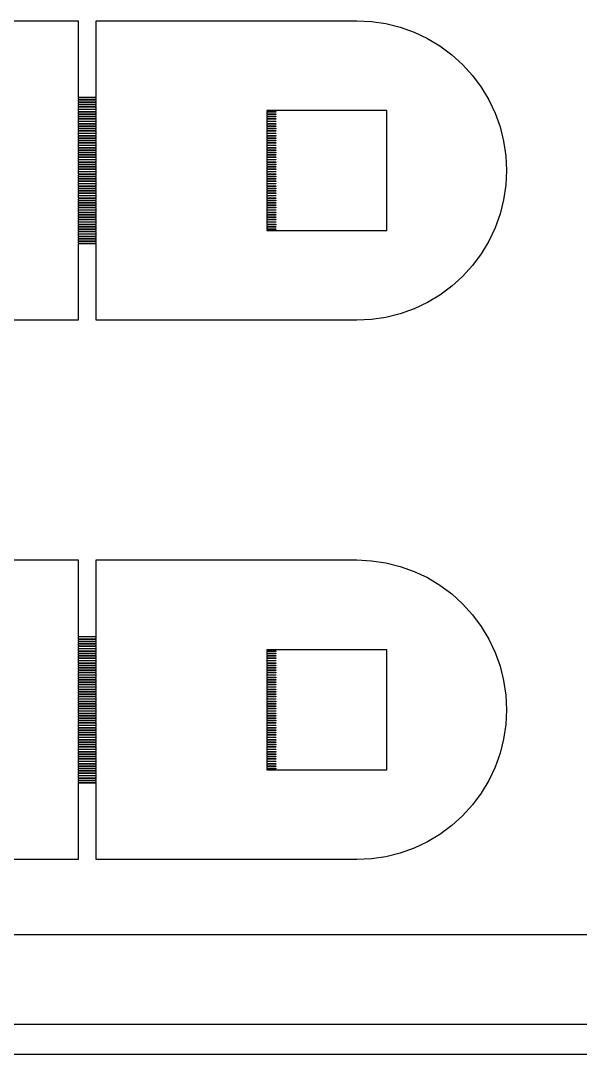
# Model space of a CAD drawing. Extents: x -16 to 132, y -40 to 113.
# Drawn here: x 63.29 to 72.84, y -1.28 to 16.36 of the extents above; entities that cross this region are included whole.
import ezdxf

# ---------------------------------------------------------------- set-up
doc = ezdxf.new("R2010")
doc.units = 0

msp = doc.modelspace()

# ---------------------------------------------------------------- linework, layer by layer
for p, q in [((59.8221, 16.3616), (64.2704, 16.3616)), ((64.2704, 16.3616), (64.2704, 15.0578)), ((64.5772, 15.0578), (64.5772, 16.3616)), ((64.5772, 16.3616), (69.0255, 16.3616)), ((69.0255, 16.3616), (69.2761, 16.3493)), ((69.2761, 16.3493), (69.5242, 16.3125)), ((69.5242, 16.3125), (69.7676, 16.2515)), ((69.7676, 16.2515), (70.0038, 16.167)), ((70.0038, 16.167), (70.2306, 16.0597)), ((70.2306, 16.0597), (70.4458, 15.9307)), ((70.4458, 15.9307), (70.6473, 15.7813)), ((70.6473, 15.7813), (70.8332, 15.6128)), ((70.8332, 15.6128), (71.0017, 15.4269)), ((71.0017, 15.4269), (71.1511, 15.2254)), ((71.1511, 15.2254), (71.2801, 15.0102)), ((64.2704, 15.0578), (64.5772, 15.0578)), ((64.5772, 15.0475), (64.2704, 15.0475)), ((64.2704, 15.0475), (64.2704, 15.0169)), ((64.2704, 15.0169), (64.5772, 15.0169)), ((64.5772, 15.0066), (64.2704, 15.0066)), ((64.2704, 15.0066), (64.2704, 14.976)), ((64.5772, 15.0169), (64.5772, 15.0475)), ((64.5772, 14.976), (64.5772, 15.0066)), ((71.2801, 15.0102), (71.3874, 14.7834)), ((64.2704, 14.976), (64.5772, 14.976)), ((64.5772, 14.9657), (64.2704, 14.9657)), ((64.2704, 14.9657), (64.2704, 14.9351)), ((64.2704, 14.9351), (64.5772, 14.9351)), ((64.5772, 14.9248), (64.2704, 14.9248)), ((64.2704, 14.9248), (64.2704, 14.8941)), ((64.2704, 14.8941), (64.5772, 14.8941)), ((64.5772, 14.8839), (64.2704, 14.8839)), ((64.2704, 14.8839), (64.2704, 14.8533)), ((64.2704, 14.8533), (64.5772, 14.8533)), ((64.5772, 14.843), (64.2704, 14.843)), ((64.2704, 14.843), (64.2704, 14.8123)), ((64.5772, 14.9351), (64.5772, 14.9657)), ((64.5772, 14.8941), (64.5772, 14.9248)), ((64.5772, 14.8533), (64.5772, 14.8839)), ((64.5772, 14.8123), (64.5772, 14.843)), ((69.5368, 14.8277), (67.4916, 14.8277)), ((67.4916, 14.8277), (67.4916, 14.8123)), ((69.5368, 12.7825), (69.5368, 14.8277)), ((64.2704, 14.8123), (64.5772, 14.8123)), ((64.5772, 14.8021), (64.2704, 14.8021)), ((64.2704, 14.8021), (64.2704, 14.7714)), ((64.2704, 14.7714), (64.5772, 14.7714)), ((64.5772, 14.7612), (64.2704, 14.7612)), ((64.2704, 14.7612), (64.2704, 14.7305)), ((64.2704, 14.7305), (64.5772, 14.7305)), ((64.5772, 14.7203), (64.2704, 14.7203)), ((64.2704, 14.7203), (64.2704, 14.6896)), ((64.2704, 14.6896), (64.5772, 14.6896)), ((64.5772, 14.6794), (64.2704, 14.6794)), ((64.2704, 14.6794), (64.2704, 14.6487)), ((64.2704, 14.6487), (64.5772, 14.6487)), ((64.5772, 14.7714), (64.5772, 14.8021)), ((64.5772, 14.7305), (64.5772, 14.7612)), ((64.5772, 14.6896), (64.5772, 14.7203)), ((64.5772, 14.6487), (64.5772, 14.6794)), ((67.4916, 14.8123), (67.645, 14.8123)), ((67.645, 14.8021), (67.4916, 14.8021)), ((67.4916, 14.8021), (67.4916, 14.7714)), ((67.4916, 14.7714), (67.645, 14.7714)), ((67.645, 14.7612), (67.4916, 14.7612)), ((67.4916, 14.7612), (67.4916, 14.7305)), ((67.4916, 14.7305), (67.645, 14.7305)), ((67.645, 14.7203), (67.4916, 14.7203)), ((67.4916, 14.7203), (67.4916, 14.6896)), ((67.4916, 14.6896), (67.645, 14.6896)), ((67.645, 14.6794), (67.4916, 14.6794)), ((67.4916, 14.6794), (67.4916, 14.6487)), ((67.4916, 14.6487), (67.645, 14.6487)), ((67.645, 14.8123), (67.645, 14.8021)), ((67.645, 14.7714), (67.645, 14.7612)), ((67.645, 14.7305), (67.645, 14.7203)), ((67.645, 14.6896), (67.645, 14.6794)), ((67.645, 14.6487), (67.645, 14.6385)), ((71.3874, 14.7834), (71.4719, 14.5472)), ((64.5772, 14.6385), (64.2704, 14.6385)), ((64.2704, 14.6385), (64.2704, 14.6078)), ((64.2704, 14.6078), (64.5772, 14.6078)), ((64.5772, 14.5976), (64.2704, 14.5976)), ((64.2704, 14.5976), (64.2704, 14.5669)), ((64.2704, 14.5669), (64.5772, 14.5669)), ((64.5772, 14.5567), (64.2704, 14.5567)), ((64.2704, 14.5567), (64.2704, 14.526)), ((64.2704, 14.526), (64.5772, 14.526)), ((64.5772, 14.5158), (64.2704, 14.5158)), ((64.2704, 14.5158), (64.2704, 14.4851)), ((64.2704, 14.4851), (64.5772, 14.4851)), ((64.5772, 14.4749), (64.2704, 14.4749)), ((64.2704, 14.4749), (64.2704, 14.4442)), ((64.5772, 14.6078), (64.5772, 14.6385)), ((64.5772, 14.5669), (64.5772, 14.5976)), ((64.5772, 14.526), (64.5772, 14.5567)), ((64.5772, 14.4851), (64.5772, 14.5158)), ((64.5772, 14.4442), (64.5772, 14.4749)), ((67.645, 14.6385), (67.4916, 14.6385)), ((67.4916, 14.6385), (67.4916, 14.6078)), ((67.4916, 14.6078), (67.645, 14.6078)), ((67.645, 14.5976), (67.4916, 14.5976)), ((67.4916, 14.5976), (67.4916, 14.5669)), ((67.4916, 14.5669), (67.645, 14.5669)), ((67.645, 14.5567), (67.4916, 14.5567)), ((67.4916, 14.5567), (67.4916, 14.526)), ((67.4916, 14.526), (67.645, 14.526)), ((67.645, 14.5158), (67.4916, 14.5158)), ((67.4916, 14.5158), (67.4916, 14.4851)), ((67.4916, 14.4851), (67.645, 14.4851)), ((67.645, 14.4749), (67.4916, 14.4749)), ((67.4916, 14.4749), (67.4916, 14.4442)), ((67.645, 14.6078), (67.645, 14.5976)), ((67.645, 14.5669), (67.645, 14.5567)), ((67.645, 14.526), (67.645, 14.5158)), ((67.645, 14.4851), (67.645, 14.4749)), ((71.4719, 14.5472), (71.5329, 14.3038)), ((64.2704, 14.4442), (64.5772, 14.4442)), ((64.5772, 14.434), (64.2704, 14.434)), ((64.2704, 14.434), (64.2704, 14.4033)), ((64.2704, 14.4033), (64.5772, 14.4033)), ((64.5772, 14.3931), (64.2704, 14.3931)), ((64.2704, 14.3931), (64.2704, 14.3624)), ((64.2704, 14.3624), (64.5772, 14.3624)), ((64.5772, 14.3522), (64.2704, 14.3522)), ((64.2704, 14.3522), (64.2704, 14.3215)), ((64.2704, 14.3215), (64.5772, 14.3215)), ((64.5772, 14.3113), (64.2704, 14.3113)), ((64.2704, 14.3113), (64.2704, 14.2806)), ((64.5772, 14.4033), (64.5772, 14.434)), ((64.5772, 14.3624), (64.5772, 14.3931)), ((64.5772, 14.3215), (64.5772, 14.3522)), ((64.5772, 14.2806), (64.5772, 14.3113)), ((67.4916, 14.4442), (67.645, 14.4442)), ((67.645, 14.434), (67.4916, 14.434)), ((67.4916, 14.434), (67.4916, 14.4033)), ((67.4916, 14.4033), (67.645, 14.4033)), ((67.645, 14.3931), (67.4916, 14.3931)), ((67.4916, 14.3931), (67.4916, 14.3624)), ((67.4916, 14.3624), (67.645, 14.3624)), ((67.645, 14.3522), (67.4916, 14.3522)), ((67.4916, 14.3522), (67.4916, 14.3215)), ((67.4916, 14.3215), (67.645, 14.3215)), ((67.645, 14.3113), (67.4916, 14.3113)), ((67.4916, 14.3113), (67.4916, 14.2806)), ((67.645, 14.4442), (67.645, 14.434)), ((67.645, 14.4033), (67.645, 14.3931)), ((67.645, 14.3624), (67.645, 14.3522)), ((67.645, 14.3215), (67.645, 14.3113)), ((71.5329, 14.3038), (71.5697, 14.0557)), ((64.2704, 14.2806), (64.5772, 14.2806)), ((64.5772, 14.2704), (64.2704, 14.2704)), ((64.2704, 14.2704), (64.2704, 14.2397)), ((64.2704, 14.2397), (64.5772, 14.2397)), ((64.5772, 14.2295), (64.2704, 14.2295)), ((64.2704, 14.2295), (64.2704, 14.1988)), ((64.2704, 14.1988), (64.5772, 14.1988)), ((64.5772, 14.1886), (64.2704, 14.1886)), ((64.2704, 14.1886), (64.2704, 14.1579)), ((64.2704, 14.1579), (64.5772, 14.1579)), ((64.5772, 14.1477), (64.2704, 14.1477)), ((64.2704, 14.1477), (64.2704, 14.117)), ((64.2704, 14.117), (64.5772, 14.117)), ((64.5772, 14.2397), (64.5772, 14.2704)), ((64.5772, 14.1988), (64.5772, 14.2295)), ((64.5772, 14.1579), (64.5772, 14.1886)), ((64.5772, 14.117), (64.5772, 14.1477)), ((67.4916, 14.2806), (67.645, 14.2806)), ((67.645, 14.2704), (67.4916, 14.2704)), ((67.4916, 14.2704), (67.4916, 14.2397)), ((67.4916, 14.2397), (67.645, 14.2397)), ((67.645, 14.2295), (67.4916, 14.2295)), ((67.4916, 14.2295), (67.4916, 14.1988)), ((67.4916, 14.1988), (67.645, 14.1988)), ((67.645, 14.1886), (67.4916, 14.1886)), ((67.4916, 14.1886), (67.4916, 14.1579)), ((67.4916, 14.1579), (67.645, 14.1579)), ((67.645, 14.1477), (67.4916, 14.1477)), ((67.4916, 14.1477), (67.4916, 14.117)), ((67.4916, 14.117), (67.645, 14.117)), ((67.645, 14.2806), (67.645, 14.2704)), ((67.645, 14.2397), (67.645, 14.2295)), ((67.645, 14.1988), (67.645, 14.1886)), ((67.645, 14.1579), (67.645, 14.1477)), ((67.645, 14.117), (67.645, 14.1068)), ((64.5772, 14.1068), (64.2704, 14.1068)), ((64.2704, 14.1068), (64.2704, 14.0761)), ((64.2704, 14.0761), (64.5772, 14.0761)), ((64.5772, 14.0658), (64.2704, 14.0658)), ((64.2704, 14.0658), (64.2704, 14.0352)), ((64.2704, 14.0352), (64.5772, 14.0352)), ((64.5772, 14.0249), (64.2704, 14.0249)), ((64.2704, 14.0249), (64.2704, 13.9943)), ((64.2704, 13.9943), (64.5772, 13.9943)), ((64.5772, 13.984), (64.2704, 13.984)), ((64.2704, 13.984), (64.2704, 13.9534)), ((64.2704, 13.9534), (64.5772, 13.9534)), ((64.5772, 13.9431), (64.2704, 13.9431)), ((64.2704, 13.9431), (64.2704, 13.9125)), ((64.5772, 14.0761), (64.5772, 14.1068)), ((64.5772, 14.0352), (64.5772, 14.0658)), ((64.5772, 13.9943), (64.5772, 14.0249)), ((64.5772, 13.9534), (64.5772, 13.984)), ((64.5772, 13.9125), (64.5772, 13.9431)), ((67.645, 14.1068), (67.4916, 14.1068)), ((67.4916, 14.1068), (67.4916, 14.0761)), ((67.4916, 14.0761), (67.645, 14.0761)), ((67.645, 14.0658), (67.4916, 14.0658)), ((67.4916, 14.0658), (67.4916, 14.0352)), ((67.4916, 14.0352), (67.645, 14.0352)), ((67.645, 14.0249), (67.4916, 14.0249)), ((67.4916, 14.0249), (67.4916, 13.9943)), ((67.4916, 13.9943), (67.645, 13.9943)), ((67.645, 13.984), (67.4916, 13.984)), ((67.4916, 13.984), (67.4916, 13.9534)), ((67.4916, 13.9534), (67.645, 13.9534)), ((67.645, 13.9431), (67.4916, 13.9431)), ((67.4916, 13.9431), (67.4916, 13.9125)), ((67.645, 14.0761), (67.645, 14.0658)), ((67.645, 14.0352), (67.645, 14.0249)), ((67.645, 13.9943), (67.645, 13.984)), ((67.645, 13.9534), (67.645, 13.9431)), ((71.5697, 14.0557), (71.582, 13.8051)), ((64.2704, 13.9125), (64.5772, 13.9125)), ((64.5772, 13.9022), (64.2704, 13.9022)), ((64.2704, 13.9022), (64.2704, 13.8716)), ((64.2704, 13.8716), (64.5772, 13.8716)), ((64.5772, 13.8613), (64.2704, 13.8613)), ((64.2704, 13.8613), (64.2704, 13.8307)), ((64.2704, 13.8307), (64.5772, 13.8307)), ((64.5772, 13.8204), (64.2704, 13.8204)), ((64.2704, 13.8204), (64.2704, 13.7897)), ((64.2704, 13.7897), (64.5772, 13.7897)), ((64.5772, 13.7795), (64.2704, 13.7795)), ((64.2704, 13.7795), (64.2704, 13.7489)), ((64.5772, 13.8716), (64.5772, 13.9022)), ((64.5772, 13.8307), (64.5772, 13.8613)), ((64.5772, 13.7897), (64.5772, 13.8204)), ((64.5772, 13.7489), (64.5772, 13.7795)), ((67.4916, 13.9125), (67.645, 13.9125)), ((67.645, 13.9022), (67.4916, 13.9022)), ((67.4916, 13.9022), (67.4916, 13.8716)), ((67.4916, 13.8716), (67.645, 13.8716)), ((67.645, 13.8613), (67.4916, 13.8613)), ((67.4916, 13.8613), (67.4916, 13.8307)), ((67.4916, 13.8307), (67.645, 13.8307)), ((67.645, 13.8204), (67.4916, 13.8204)), ((67.4916, 13.8204), (67.4916, 13.7897)), ((67.4916, 13.7897), (67.645, 13.7897)), ((67.645, 13.7795), (67.4916, 13.7795)), ((67.4916, 13.7795), (67.4916, 13.7489)), ((67.645, 13.9125), (67.645, 13.9022)), ((67.645, 13.8716), (67.645, 13.8613)), ((67.645, 13.8307), (67.645, 13.8204)), ((67.645, 13.7897), (67.645, 13.7795)), ((71.582, 13.8051), (71.5697, 13.5545)), ((64.2704, 13.7489), (64.5772, 13.7489)), ((64.5772, 13.7386), (64.2704, 13.7386)), ((64.2704, 13.7386), (64.2704, 13.708)), ((64.2704, 13.708), (64.5772, 13.708)), ((64.5772, 13.6977), (64.2704, 13.6977)), ((64.2704, 13.6977), (64.2704, 13.6671)), ((64.2704, 13.6671), (64.5772, 13.6671)), ((64.5772, 13.6568), (64.2704, 13.6568)), ((64.2704, 13.6568), (64.2704, 13.6261)), ((64.2704, 13.6261), (64.5772, 13.6261)), ((64.5772, 13.6159), (64.2704, 13.6159)), ((64.2704, 13.6159), (64.2704, 13.5852)), ((64.2704, 13.5852), (64.5772, 13.5852)), ((64.5772, 13.708), (64.5772, 13.7386)), ((64.5772, 13.6671), (64.5772, 13.6977)), ((64.5772, 13.6261), (64.5772, 13.6568)), ((64.5772, 13.5852), (64.5772, 13.6159)), ((67.4916, 13.7489), (67.645, 13.7489)), ((67.645, 13.7386), (67.4916, 13.7386)), ((67.4916, 13.7386), (67.4916, 13.708)), ((67.4916, 13.708), (67.645, 13.708)), ((67.645, 13.6977), (67.4916, 13.6977)), ((67.4916, 13.6977), (67.4916, 13.6671)), ((67.4916, 13.6671), (67.645, 13.6671)), ((67.645, 13.6568), (67.4916, 13.6568)), ((67.4916, 13.6568), (67.4916, 13.6261)), ((67.4916, 13.6261), (67.645, 13.6261)), ((67.645, 13.6159), (67.4916, 13.6159)), ((67.4916, 13.6159), (67.4916, 13.5852)), ((67.4916, 13.5852), (67.645, 13.5852)), ((67.645, 13.7489), (67.645, 13.7386)), ((67.645, 13.708), (67.645, 13.6977)), ((67.645, 13.6671), (67.645, 13.6568)), ((67.645, 13.6261), (67.645, 13.6159)), ((67.645, 13.5852), (67.645, 13.575)), ((64.5772, 13.575), (64.2704, 13.575)), ((64.2704, 13.575), (64.2704, 13.5443)), ((64.2704, 13.5443), (64.5772, 13.5443)), ((64.5772, 13.5341), (64.2704, 13.5341)), ((64.2704, 13.5341), (64.2704, 13.5034)), ((64.2704, 13.5034), (64.5772, 13.5034)), ((64.5772, 13.4932), (64.2704, 13.4932)), ((64.2704, 13.4932), (64.2704, 13.4625)), ((64.2704, 13.4625), (64.5772, 13.4625)), ((64.5772, 13.4523), (64.2704, 13.4523)), ((64.2704, 13.4523), (64.2704, 13.4216)), ((64.2704, 13.4216), (64.5772, 13.4216)), ((64.5772, 13.4114), (64.2704, 13.4114)), ((64.2704, 13.4114), (64.2704, 13.3807)), ((64.5772, 13.5443), (64.5772, 13.575)), ((64.5772, 13.5034), (64.5772, 13.5341)), ((64.5772, 13.4625), (64.5772, 13.4932)), ((64.5772, 13.4216), (64.5772, 13.4523)), ((64.5772, 13.3807), (64.5772, 13.4114)), ((67.645, 13.575), (67.4916, 13.575)), ((67.4916, 13.575), (67.4916, 13.5443)), ((67.4916, 13.5443), (67.645, 13.5443)), ((67.645, 13.5341), (67.4916, 13.5341)), ((67.4916, 13.5341), (67.4916, 13.5034)), ((67.4916, 13.5034), (67.645, 13.5034)), ((67.645, 13.4932), (67.4916, 13.4932)), ((67.4916, 13.4932), (67.4916, 13.4625)), ((67.4916, 13.4625), (67.645, 13.4625)), ((67.645, 13.4523), (67.4916, 13.4523)), ((67.4916, 13.4523), (67.4916, 13.4216)), ((67.4916, 13.4216), (67.645, 13.4216)), ((67.645, 13.4114), (67.4916, 13.4114)), ((67.4916, 13.4114), (67.4916, 13.3807)), ((67.645, 13.5443), (67.645, 13.5341)), ((67.645, 13.5034), (67.645, 13.4932)), ((67.645, 13.4625), (67.645, 13.4523)), ((67.645, 13.4216), (67.645, 13.4114)), ((71.5697, 13.5545), (71.5329, 13.3064)), ((64.2704, 13.3807), (64.5772, 13.3807)), ((64.5772, 13.3705), (64.2704, 13.3705)), ((64.2704, 13.3705), (64.2704, 13.3398)), ((64.2704, 13.3398), (64.5772, 13.3398)), ((64.5772, 13.3296), (64.2704, 13.3296)), ((64.2704, 13.3296), (64.2704, 13.2989)), ((64.2704, 13.2989), (64.5772, 13.2989)), ((64.5772, 13.2887), (64.2704, 13.2887)), ((64.2704, 13.2887), (64.2704, 13.258)), ((64.2704, 13.258), (64.5772, 13.258)), ((64.5772, 13.2478), (64.2704, 13.2478)), ((64.2704, 13.2478), (64.2704, 13.2171)), ((64.5772, 13.3398), (64.5772, 13.3705)), ((64.5772, 13.2989), (64.5772, 13.3296)), ((64.5772, 13.258), (64.5772, 13.2887)), ((64.5772, 13.2171), (64.5772, 13.2478)), ((67.4916, 13.3807), (67.645, 13.3807)), ((67.645, 13.3705), (67.4916, 13.3705)), ((67.4916, 13.3705), (67.4916, 13.3398)), ((67.4916, 13.3398), (67.645, 13.3398)), ((67.645, 13.3296), (67.4916, 13.3296)), ((67.4916, 13.3296), (67.4916, 13.2989)), ((67.4916, 13.2989), (67.645, 13.2989)), ((67.645, 13.2887), (67.4916, 13.2887)), ((67.4916, 13.2887), (67.4916, 13.258)), ((67.4916, 13.258), (67.645, 13.258)), ((67.645, 13.2478), (67.4916, 13.2478)), ((67.4916, 13.2478), (67.4916, 13.2171)), ((67.645, 13.3807), (67.645, 13.3705)), ((67.645, 13.3398), (67.645, 13.3296)), ((67.645, 13.2989), (67.645, 13.2887)), ((67.645, 13.258), (67.645, 13.2478)), ((71.5329, 13.3064), (71.4719, 13.063)), ((64.2704, 13.2171), (64.5772, 13.2171)), ((64.5772, 13.2069), (64.2704, 13.2069)), ((64.2704, 13.2069), (64.2704, 13.1762)), ((64.2704, 13.1762), (64.5772, 13.1762)), ((64.5772, 13.166), (64.2704, 13.166)), ((64.2704, 13.166), (64.2704, 13.1353)), ((64.2704, 13.1353), (64.5772, 13.1353)), ((64.5772, 13.1251), (64.2704, 13.1251)), ((64.2704, 13.1251), (64.2704, 13.0944)), ((64.2704, 13.0944), (64.5772, 13.0944)), ((64.5772, 13.0842), (64.2704, 13.0842)), ((64.2704, 13.0842), (64.2704, 13.0535)), ((64.2704, 13.0535), (64.5772, 13.0535)), ((64.5772, 13.1762), (64.5772, 13.2069)), ((64.5772, 13.1353), (64.5772, 13.166)), ((64.5772, 13.0944), (64.5772, 13.1251)), ((64.5772, 13.0535), (64.5772, 13.0842)), ((67.4916, 13.2171), (67.645, 13.2171)), ((67.645, 13.2069), (67.4916, 13.2069)), ((67.4916, 13.2069), (67.4916, 13.1762)), ((67.4916, 13.1762), (67.645, 13.1762)), ((67.645, 13.166), (67.4916, 13.166)), ((67.4916, 13.166), (67.4916, 13.1353)), ((67.4916, 13.1353), (67.645, 13.1353)), ((67.645, 13.1251), (67.4916, 13.1251)), ((67.4916, 13.1251), (67.4916, 13.0944)), ((67.4916, 13.0944), (67.645, 13.0944)), ((67.645, 13.0842), (67.4916, 13.0842)), ((67.4916, 13.0842), (67.4916, 13.0535)), ((67.4916, 13.0535), (67.645, 13.0535)), ((67.645, 13.2171), (67.645, 13.2069)), ((67.645, 13.1762), (67.645, 13.166)), ((67.645, 13.1353), (67.645, 13.1251)), ((67.645, 13.0944), (67.645, 13.0842)), ((67.645, 13.0535), (67.645, 13.0433)), ((71.4719, 13.063), (71.3874, 12.8268)), ((64.5772, 13.0433), (64.2704, 13.0433)), ((64.2704, 13.0433), (64.2704, 13.0126)), ((64.2704, 13.0126), (64.5772, 13.0126)), ((64.5772, 13.0024), (64.2704, 13.0024)), ((64.2704, 13.0024), (64.2704, 12.9717)), ((64.2704, 12.9717), (64.5772, 12.9717)), ((64.5772, 12.9615), (64.2704, 12.9615)), ((64.2704, 12.9615), (64.2704, 12.9308)), ((64.2704, 12.9308), (64.5772, 12.9308)), ((64.5772, 12.9205), (64.2704, 12.9205)), ((64.2704, 12.9205), (64.2704, 12.8899)), ((64.2704, 12.8899), (64.5772, 12.8899)), ((64.5772, 12.8796), (64.2704, 12.8796)), ((64.2704, 12.8796), (64.2704, 12.849)), ((64.5772, 13.0126), (64.5772, 13.0433)), ((64.5772, 12.9717), (64.5772, 13.0024)), ((64.5772, 12.9308), (64.5772, 12.9615)), ((64.5772, 12.8899), (64.5772, 12.9205)), ((64.5772, 12.849), (64.5772, 12.8796)), ((67.645, 13.0433), (67.4916, 13.0433)), ((67.4916, 13.0433), (67.4916, 13.0126)), ((67.4916, 13.0126), (67.645, 13.0126)), ((67.645, 13.0024), (67.4916, 13.0024)), ((67.4916, 13.0024), (67.4916, 12.9717)), ((67.4916, 12.9717), (67.645, 12.9717)), ((67.645, 12.9615), (67.4916, 12.9615)), ((67.4916, 12.9615), (67.4916, 12.9308)), ((67.4916, 12.9308), (67.645, 12.9308)), ((67.645, 12.9205), (67.4916, 12.9205)), ((67.4916, 12.9205), (67.4916, 12.8899)), ((67.4916, 12.8899), (67.645, 12.8899)), ((67.645, 12.8796), (67.4916, 12.8796)), ((67.4916, 12.8796), (67.4916, 12.849)), ((67.645, 13.0126), (67.645, 13.0024)), ((67.645, 12.9717), (67.645, 12.9615)), ((67.645, 12.9308), (67.645, 12.9205)), ((67.645, 12.8899), (67.645, 12.8796)), ((64.2704, 12.849), (64.5772, 12.849)), ((64.5772, 12.8387), (64.2704, 12.8387)), ((64.2704, 12.8387), (64.2704, 12.8081)), ((64.2704, 12.8081), (64.5772, 12.8081)), ((64.5772, 12.7979), (64.2704, 12.7979)), ((64.2704, 12.7979), (64.2704, 12.7672)), ((64.2704, 12.7672), (64.5772, 12.7672)), ((64.5772, 12.7569), (64.2704, 12.7569)), ((64.2704, 12.7569), (64.2704, 12.7263)), ((64.2704, 12.7263), (64.5772, 12.7263)), ((64.5772, 12.716), (64.2704, 12.716)), ((64.2704, 12.716), (64.2704, 12.6854)), ((64.5772, 12.8081), (64.5772, 12.8387)), ((64.5772, 12.7672), (64.5772, 12.7979)), ((64.5772, 12.7263), (64.5772, 12.7569)), ((64.5772, 12.6854), (64.5772, 12.716)), ((67.4916, 12.849), (67.645, 12.849)), ((67.645, 12.8387), (67.4916, 12.8387)), ((67.4916, 12.8387), (67.4916, 12.8081)), ((67.4916, 12.8081), (67.645, 12.8081)), ((67.645, 12.7979), (67.4916, 12.7979)), ((67.4916, 12.7979), (67.4916, 12.7825)), ((67.4916, 12.7825), (69.5368, 12.7825)), ((67.645, 12.849), (67.645, 12.8387)), ((67.645, 12.8081), (67.645, 12.7979)), ((71.3874, 12.8268), (71.2801, 12.6)), ((64.2704, 12.6854), (64.5772, 12.6854)), ((64.5772, 12.6751), (64.2704, 12.6751)), ((64.2704, 12.6751), (64.2704, 12.6444)), ((64.2704, 12.6444), (64.5772, 12.6444)), ((64.5772, 12.6342), (64.2704, 12.6342)), ((64.2704, 12.6342), (64.2704, 12.6035)), ((64.2704, 12.6035), (64.5772, 12.6035)), ((64.5772, 12.5933), (64.2704, 12.5933)), ((64.2704, 12.5933), (64.2704, 12.5626)), ((64.2704, 12.5626), (64.5772, 12.5626)), ((64.5772, 12.5524), (64.2704, 12.5524)), ((64.2704, 12.5524), (64.2704, 11.2486)), ((64.5772, 12.6444), (64.5772, 12.6751)), ((64.5772, 12.6035), (64.5772, 12.6342)), ((64.5772, 12.5626), (64.5772, 12.5933)), ((64.5772, 11.2486), (64.5772, 12.5524)), ((71.2801, 12.6), (71.1511, 12.3848)), ((71.1511, 12.3848), (71.0017, 12.1833)), ((71.0017, 12.1833), (70.8332, 11.9974)), ((70.8332, 11.9974), (70.6473, 11.8289)), ((70.6473, 11.8289), (70.4458, 11.6795)), ((70.4458, 11.6795), (70.2306, 11.5505)), ((70.2306, 11.5505), (70.0038, 11.4432)), ((69.5242, 11.2977), (69.2761, 11.2609)), ((69.7676, 11.3587), (69.5242, 11.2977)), ((70.0038, 11.4432), (69.7676, 11.3587)), ((64.2704, 11.2486), (59.8221, 11.2486)), ((69.0255, 11.2486), (64.5772, 11.2486)), ((69.2761, 11.2609), (69.0255, 11.2486)), ((59.8221, 7.15819), (64.2704, 7.15819)), ((64.2704, 7.15819), (64.2704, 5.85437)), ((64.5772, 5.85437), (64.5772, 7.15819)), ((64.5772, 7.15819), (69.0255, 7.15819)), ((69.0255, 7.15819), (69.2761, 7.14587)), ((69.2761, 7.14587), (69.5242, 7.10905)), ((69.5242, 7.10905), (69.7676, 7.04811)), ((69.7676, 7.04811), (70.0038, 6.96358)), ((70.0038, 6.96358), (70.2306, 6.85631)), ((70.2306, 6.85631), (70.4458, 6.72733)), ((70.4458, 6.72733), (70.6473, 6.5779)), ((70.6473, 6.5779), (70.8332, 6.40941)), ((70.8332, 6.40941), (71.0017, 6.22351)), ((71.0017, 6.22351), (71.1511, 6.022)), ((71.1511, 6.022), (71.2801, 5.80681)), ((64.2704, 5.85437), (64.5772, 5.85437)), ((64.5772, 5.84415), (64.2704, 5.84415)), ((64.2704, 5.84415), (64.2704, 5.81348)), ((64.5772, 5.81348), (64.5772, 5.84415)), ((64.2704, 5.81348), (64.5772, 5.81348)), ((64.5772, 5.80324), (64.2704, 5.80324)), ((64.2704, 5.80324), (64.2704, 5.77255)), ((64.2704, 5.77255), (64.5772, 5.77255)), ((64.5772, 5.76234), (64.2704, 5.76234)), ((64.2704, 5.76234), (64.2704, 5.73166)), ((64.2704, 5.73166), (64.5772, 5.73166)), ((64.5772, 5.72142), (64.2704, 5.72142)), ((64.2704, 5.72142), (64.2704, 5.69075)), ((64.2704, 5.69075), (64.5772, 5.69075)), ((64.5772, 5.68053), (64.2704, 5.68053)), ((64.2704, 5.68053), (64.2704, 5.64986)), ((64.2704, 5.64986), (64.5772, 5.64986)), ((64.5772, 5.77255), (64.5772, 5.80324)), ((64.5772, 5.73166), (64.5772, 5.76234)), ((64.5772, 5.69075), (64.5772, 5.72142)), ((64.5772, 5.64986), (64.5772, 5.68053)), ((71.2801, 5.80681), (71.3874, 5.58)), ((64.5772, 5.63963), (64.2704, 5.63963)), ((64.2704, 5.63963), (64.2704, 5.60893)), ((64.2704, 5.60893), (64.5772, 5.60893)), ((64.5772, 5.59872), (64.2704, 5.59872)), ((64.2704, 5.59872), (64.2704, 5.56804)), ((64.2704, 5.56804), (64.5772, 5.56804)), ((64.5772, 5.55782), (64.2704, 5.55782)), ((64.2704, 5.55782), (64.2704, 5.52715)), ((64.2704, 5.52715), (64.5772, 5.52715)), ((64.5772, 5.51691), (64.2704, 5.51691)), ((64.2704, 5.51691), (64.2704, 5.48624)), ((64.2704, 5.48624), (64.5772, 5.48624)), ((64.5772, 5.47601), (64.2704, 5.47601)), ((64.2704, 5.47601), (64.2704, 5.44533)), ((64.5772, 5.60893), (64.5772, 5.63963)), ((64.5772, 5.56804), (64.5772, 5.59872)), ((64.5772, 5.52715), (64.5772, 5.55782)), ((64.5772, 5.48624), (64.5772, 5.51691)), ((64.5772, 5.44533), (64.5772, 5.47601)), ((69.5368, 5.6243), (67.4916, 5.6243)), ((67.4916, 5.6243), (67.4916, 5.60893)), ((67.4916, 5.60893), (67.645, 5.60893)), ((67.645, 5.59872), (67.4916, 5.59872)), ((67.4916, 5.59872), (67.4916, 5.56804)), ((67.4916, 5.56804), (67.645, 5.56804)), ((67.645, 5.55782), (67.4916, 5.55782)), ((67.4916, 5.55782), (67.4916, 5.52715)), ((67.4916, 5.52715), (67.645, 5.52715)), ((67.645, 5.51691), (67.4916, 5.51691)), ((67.4916, 5.51691), (67.4916, 5.48624)), ((67.4916, 5.48624), (67.645, 5.48624)), ((67.645, 5.47601), (67.4916, 5.47601)), ((67.4916, 5.47601), (67.4916, 5.44533)), ((67.645, 5.60893), (67.645, 5.59872)), ((67.645, 5.56804), (67.645, 5.55782)), ((67.645, 5.52715), (67.645, 5.51691)), ((67.645, 5.48624), (67.645, 5.47601)), ((69.5368, 3.57909), (69.5368, 5.6243)), ((71.3874, 5.58), (71.4719, 5.3438)), ((64.2704, 5.44533), (64.5772, 5.44533)), ((64.5772, 5.4351), (64.2704, 5.4351)), ((64.2704, 5.4351), (64.2704, 5.40442)), ((64.2704, 5.40442), (64.5772, 5.40442)), ((64.5772, 5.3942), (64.2704, 5.3942)), ((64.2704, 5.3942), (64.2704, 5.36353)), ((64.2704, 5.36353), (64.5772, 5.36353)), ((64.5772, 5.35329), (64.2704, 5.35329)), ((64.2704, 5.35329), (64.2704, 5.32262)), ((64.2704, 5.32262), (64.5772, 5.32262)), ((64.5772, 5.31239), (64.2704, 5.31239)), ((64.2704, 5.31239), (64.2704, 5.28171)), ((64.5772, 5.40442), (64.5772, 5.4351)), ((64.5772, 5.36353), (64.5772, 5.3942)), ((64.5772, 5.32262), (64.5772, 5.35329)), ((64.5772, 5.28171), (64.5772, 5.31239)), ((67.4916, 5.44533), (67.645, 5.44533)), ((67.645, 5.4351), (67.4916, 5.4351)), ((67.4916, 5.4351), (67.4916, 5.40442)), ((67.4916, 5.40442), (67.645, 5.40442)), ((67.645, 5.3942), (67.4916, 5.3942)), ((67.4916, 5.3942), (67.4916, 5.36353)), ((67.4916, 5.36353), (67.645, 5.36353)), ((67.645, 5.35329), (67.4916, 5.35329)), ((67.4916, 5.35329), (67.4916, 5.32262)), ((67.4916, 5.32262), (67.645, 5.32262)), ((67.645, 5.31239), (67.4916, 5.31239)), ((67.4916, 5.31239), (67.4916, 5.28171)), ((67.645, 5.44533), (67.645, 5.4351)), ((67.645, 5.40442), (67.645, 5.3942)), ((67.645, 5.36353), (67.645, 5.35329)), ((67.645, 5.32262), (67.645, 5.31239)), ((71.4719, 5.3438), (71.5329, 5.10043)), ((64.2704, 5.28171), (64.5772, 5.28171)), ((64.5772, 5.2715), (64.2704, 5.2715)), ((64.2704, 5.2715), (64.2704, 5.24081)), ((64.2704, 5.24081), (64.5772, 5.24081)), ((64.5772, 5.23058), (64.2704, 5.23058)), ((64.2704, 5.23058), (64.2704, 5.19991)), ((64.2704, 5.19991), (64.5772, 5.19991)), ((64.5772, 5.18968), (64.2704, 5.18968)), ((64.2704, 5.18968), (64.2704, 5.15901)), ((64.2704, 5.15901), (64.5772, 5.15901)), ((64.5772, 5.14877), (64.2704, 5.14877)), ((64.2704, 5.14877), (64.2704, 5.11809)), ((64.2704, 5.11809), (64.5772, 5.11809)), ((64.5772, 5.24081), (64.5772, 5.2715)), ((64.5772, 5.19991), (64.5772, 5.23058)), ((64.5772, 5.15901), (64.5772, 5.18968)), ((64.5772, 5.11809), (64.5772, 5.14877)), ((67.4916, 5.28171), (67.645, 5.28171)), ((67.645, 5.2715), (67.4916, 5.2715)), ((67.4916, 5.2715), (67.4916, 5.24081)), ((67.4916, 5.24081), (67.645, 5.24081)), ((67.645, 5.23058), (67.4916, 5.23058)), ((67.4916, 5.23058), (67.4916, 5.19991)), ((67.4916, 5.19991), (67.645, 5.19991)), ((67.645, 5.18968), (67.4916, 5.18968)), ((67.4916, 5.18968), (67.4916, 5.15901)), ((67.4916, 5.15901), (67.645, 5.15901)), ((67.645, 5.14877), (67.4916, 5.14877)), ((67.4916, 5.14877), (67.4916, 5.11809)), ((67.4916, 5.11809), (67.645, 5.11809)), ((67.645, 5.28171), (67.645, 5.2715)), ((67.645, 5.24081), (67.645, 5.23058)), ((67.645, 5.19991), (67.645, 5.18968)), ((67.645, 5.15901), (67.645, 5.14877)), ((67.645, 5.11809), (67.645, 5.10788)), ((64.5772, 5.10788), (64.2704, 5.10788)), ((64.2704, 5.10788), (64.2704, 5.07719)), ((64.2704, 5.07719), (64.5772, 5.07719)), ((64.5772, 5.06696), (64.2704, 5.06696)), ((64.2704, 5.06696), (64.2704, 5.03629)), ((64.2704, 5.03629), (64.5772, 5.03629)), ((64.5772, 5.02606), (64.2704, 5.02606)), ((64.2704, 5.02606), (64.2704, 4.99539)), ((64.2704, 4.99539), (64.5772, 4.99539)), ((64.5772, 4.98517), (64.2704, 4.98517)), ((64.2704, 4.98517), (64.2704, 4.95447)), ((64.2704, 4.95447), (64.5772, 4.95447)), ((64.5772, 4.94426), (64.2704, 4.94426)), ((64.2704, 4.94426), (64.2704, 4.91357)), ((64.5772, 5.07719), (64.5772, 5.10788)), ((64.5772, 5.03629), (64.5772, 5.06696)), ((64.5772, 4.99539), (64.5772, 5.02606)), ((64.5772, 4.95447), (64.5772, 4.98517)), ((64.5772, 4.91357), (64.5772, 4.94426)), ((67.645, 5.10788), (67.4916, 5.10788)), ((67.4916, 5.10788), (67.4916, 5.07719)), ((67.4916, 5.07719), (67.645, 5.07719)), ((67.645, 5.06696), (67.4916, 5.06696)), ((67.4916, 5.06696), (67.4916, 5.03629)), ((67.4916, 5.03629), (67.645, 5.03629)), ((67.645, 5.02606), (67.4916, 5.02606)), ((67.4916, 5.02606), (67.4916, 4.99539)), ((67.4916, 4.99539), (67.645, 4.99539)), ((67.645, 4.98517), (67.4916, 4.98517)), ((67.4916, 4.98517), (67.4916, 4.95447)), ((67.4916, 4.95447), (67.645, 4.95447)), ((67.645, 4.94426), (67.4916, 4.94426)), ((67.4916, 4.94426), (67.4916, 4.91357)), ((67.645, 5.07719), (67.645, 5.06696)), ((67.645, 5.03629), (67.645, 5.02606)), ((67.645, 4.99539), (67.645, 4.98517)), ((67.645, 4.95447), (67.645, 4.94426)), ((71.5329, 5.10043), (71.5697, 4.85226)), ((64.2704, 4.91357), (64.5772, 4.91357)), ((64.5772, 4.90335), (64.2704, 4.90335)), ((64.2704, 4.90335), (64.2704, 4.87268)), ((64.2704, 4.87268), (64.5772, 4.87268)), ((64.5772, 4.86244), (64.2704, 4.86244)), ((64.2704, 4.86244), (64.2704, 4.83177)), ((64.2704, 4.83177), (64.5772, 4.83177)), ((64.5772, 4.82155), (64.2704, 4.82155)), ((64.2704, 4.82155), (64.2704, 4.79088)), ((64.2704, 4.79088), (64.5772, 4.79088)), ((64.5772, 4.78064), (64.2704, 4.78064)), ((64.2704, 4.78064), (64.2704, 4.74995)), ((64.5772, 4.87268), (64.5772, 4.90335)), ((64.5772, 4.83177), (64.5772, 4.86244)), ((64.5772, 4.79088), (64.5772, 4.82155)), ((64.5772, 4.74995), (64.5772, 4.78064)), ((67.4916, 4.91357), (67.645, 4.91357)), ((67.645, 4.90335), (67.4916, 4.90335)), ((67.4916, 4.90335), (67.4916, 4.87268)), ((67.4916, 4.87268), (67.645, 4.87268)), ((67.645, 4.86244), (67.4916, 4.86244)), ((67.4916, 4.86244), (67.4916, 4.83177)), ((67.4916, 4.83177), (67.645, 4.83177)), ((67.645, 4.82155), (67.4916, 4.82155)), ((67.4916, 4.82155), (67.4916, 4.79088)), ((67.4916, 4.79088), (67.645, 4.79088)), ((67.645, 4.78064), (67.4916, 4.78064)), ((67.4916, 4.78064), (67.4916, 4.74995)), ((67.645, 4.91357), (67.645, 4.90335)), ((67.645, 4.87268), (67.645, 4.86244)), ((67.645, 4.83177), (67.645, 4.82155)), ((67.645, 4.79088), (67.645, 4.78064)), ((71.5697, 4.85226), (71.582, 4.6017)), ((64.2704, 4.74995), (64.5772, 4.74995)), ((64.5772, 4.73973), (64.2704, 4.73973)), ((64.2704, 4.73973), (64.2704, 4.70906)), ((64.2704, 4.70906), (64.5772, 4.70906)), ((64.5772, 4.69882), (64.2704, 4.69882)), ((64.2704, 4.69882), (64.2704, 4.66815)), ((64.2704, 4.66815), (64.5772, 4.66815)), ((64.5772, 4.65793), (64.2704, 4.65793)), ((64.2704, 4.65793), (64.2704, 4.62726)), ((64.2704, 4.62726), (64.5772, 4.62726)), ((64.5772, 4.61703), (64.2704, 4.61703)), ((64.2704, 4.61703), (64.2704, 4.58635)), ((64.5772, 4.70906), (64.5772, 4.73973)), ((64.5772, 4.66815), (64.5772, 4.69882)), ((64.5772, 4.62726), (64.5772, 4.65793)), ((64.5772, 4.58635), (64.5772, 4.61703)), ((67.4916, 4.74995), (67.645, 4.74995)), ((67.645, 4.73973), (67.4916, 4.73973)), ((67.4916, 4.73973), (67.4916, 4.70906)), ((67.4916, 4.70906), (67.645, 4.70906)), ((67.645, 4.69882), (67.4916, 4.69882)), ((67.4916, 4.69882), (67.4916, 4.66815)), ((67.4916, 4.66815), (67.645, 4.66815)), ((67.645, 4.65793), (67.4916, 4.65793)), ((67.4916, 4.65793), (67.4916, 4.62726)), ((67.4916, 4.62726), (67.645, 4.62726)), ((67.645, 4.61703), (67.4916, 4.61703)), ((67.4916, 4.61703), (67.4916, 4.58635)), ((67.645, 4.74995), (67.645, 4.73973)), ((67.645, 4.70906), (67.645, 4.69882)), ((67.645, 4.66815), (67.645, 4.65793)), ((67.645, 4.62726), (67.645, 4.61703)), ((71.582, 4.6017), (71.5697, 4.35112)), ((64.2704, 4.58635), (64.5772, 4.58635)), ((64.5772, 4.57613), (64.2704, 4.57613)), ((64.2704, 4.57613), (64.2704, 4.54546)), ((64.2704, 4.54546), (64.5772, 4.54546)), ((64.5772, 4.53523), (64.2704, 4.53523)), ((64.2704, 4.53523), (64.2704, 4.50456)), ((64.2704, 4.50456), (64.5772, 4.50456)), ((64.5772, 4.49432), (64.2704, 4.49432)), ((64.2704, 4.49432), (64.2704, 4.46365)), ((64.2704, 4.46365), (64.5772, 4.46365)), ((64.5772, 4.45343), (64.2704, 4.45343)), ((64.2704, 4.45343), (64.2704, 4.42274)), ((64.2704, 4.42274), (64.5772, 4.42274)), ((64.5772, 4.41252), (64.2704, 4.41252)), ((64.2704, 4.41252), (64.2704, 4.38184)), ((64.5772, 4.54546), (64.5772, 4.57613)), ((64.5772, 4.50456), (64.5772, 4.53523)), ((64.5772, 4.46365), (64.5772, 4.49432)), ((64.5772, 4.42274), (64.5772, 4.45343)), ((64.5772, 4.38184), (64.5772, 4.41252)), ((67.4916, 4.58635), (67.645, 4.58635)), ((67.645, 4.57613), (67.4916, 4.57613)), ((67.4916, 4.57613), (67.4916, 4.54546)), ((67.4916, 4.54546), (67.645, 4.54546)), ((67.645, 4.53523), (67.4916, 4.53523)), ((67.4916, 4.53523), (67.4916, 4.50456)), ((67.4916, 4.50456), (67.645, 4.50456)), ((67.645, 4.49432), (67.4916, 4.49432)), ((67.4916, 4.49432), (67.4916, 4.46365)), ((67.4916, 4.46365), (67.645, 4.46365)), ((67.645, 4.45343), (67.4916, 4.45343)), ((67.4916, 4.45343), (67.4916, 4.42274)), ((67.4916, 4.42274), (67.645, 4.42274)), ((67.645, 4.41252), (67.4916, 4.41252)), ((67.4916, 4.41252), (67.4916, 4.38184)), ((67.645, 4.58635), (67.645, 4.57613)), ((67.645, 4.54546), (67.645, 4.53523)), ((67.645, 4.50456), (67.645, 4.49432)), ((67.645, 4.46365), (67.645, 4.45343)), ((67.645, 4.42274), (67.645, 4.41252)), ((64.2704, 4.38184), (64.5772, 4.38184)), ((64.5772, 4.37161), (64.2704, 4.37161)), ((64.2704, 4.37161), (64.2704, 4.34094)), ((64.2704, 4.34094), (64.5772, 4.34094)), ((64.5772, 4.3307), (64.2704, 4.3307)), ((64.2704, 4.3307), (64.2704, 4.30003)), ((64.2704, 4.30003), (64.5772, 4.30003)), ((64.5772, 4.28981), (64.2704, 4.28981)), ((64.2704, 4.28981), (64.2704, 4.25912)), ((64.2704, 4.25912), (64.5772, 4.25912)), ((64.5772, 4.24892), (64.2704, 4.24892)), ((64.2704, 4.24892), (64.2704, 4.21822)), ((64.5772, 4.34094), (64.5772, 4.37161)), ((64.5772, 4.30003), (64.5772, 4.3307)), ((64.5772, 4.25912), (64.5772, 4.28981)), ((64.5772, 4.21822), (64.5772, 4.24892)), ((67.4916, 4.38184), (67.645, 4.38184)), ((67.645, 4.37161), (67.4916, 4.37161)), ((67.4916, 4.37161), (67.4916, 4.34094)), ((67.4916, 4.34094), (67.645, 4.34094)), ((67.645, 4.3307), (67.4916, 4.3307)), ((67.4916, 4.3307), (67.4916, 4.30003)), ((67.4916, 4.30003), (67.645, 4.30003)), ((67.645, 4.28981), (67.4916, 4.28981)), ((67.4916, 4.28981), (67.4916, 4.25912)), ((67.4916, 4.25912), (67.645, 4.25912)), ((67.645, 4.24892), (67.4916, 4.24892)), ((67.4916, 4.24892), (67.4916, 4.21822)), ((67.645, 4.38184), (67.645, 4.37161)), ((67.645, 4.34094), (67.645, 4.3307)), ((67.645, 4.30003), (67.645, 4.28981)), ((67.645, 4.25912), (67.645, 4.24892)), ((71.5697, 4.35112), (71.5329, 4.10295)), ((64.2704, 4.21822), (64.5772, 4.21822)), ((64.5772, 4.20799), (64.2704, 4.20799)), ((64.2704, 4.20799), (64.2704, 4.17732)), ((64.2704, 4.17732), (64.5772, 4.17732)), ((64.5772, 4.1671), (64.2704, 4.1671)), ((64.2704, 4.1671), (64.2704, 4.13643)), ((64.2704, 4.13643), (64.5772, 4.13643)), ((64.5772, 4.12619), (64.2704, 4.12619)), ((64.2704, 4.12619), (64.2704, 4.0955)), ((64.2704, 4.0955), (64.5772, 4.0955)), ((64.5772, 4.0853), (64.2704, 4.0853)), ((64.2704, 4.0853), (64.2704, 4.05461)), ((64.5772, 4.17732), (64.5772, 4.20799)), ((64.5772, 4.13643), (64.5772, 4.1671)), ((64.5772, 4.0955), (64.5772, 4.12619)), ((64.5772, 4.05461), (64.5772, 4.0853)), ((67.4916, 4.21822), (67.645, 4.21822)), ((67.645, 4.20799), (67.4916, 4.20799)), ((67.4916, 4.20799), (67.4916, 4.17732)), ((67.4916, 4.17732), (67.645, 4.17732)), ((67.645, 4.1671), (67.4916, 4.1671)), ((67.4916, 4.1671), (67.4916, 4.13643)), ((67.4916, 4.13643), (67.645, 4.13643)), ((67.645, 4.12619), (67.4916, 4.12619)), ((67.4916, 4.12619), (67.4916, 4.0955)), ((67.4916, 4.0955), (67.645, 4.0955)), ((67.645, 4.0853), (67.4916, 4.0853)), ((67.4916, 4.0853), (67.4916, 4.05461)), ((67.645, 4.21822), (67.645, 4.20799)), ((67.645, 4.17732), (67.645, 4.1671)), ((67.645, 4.13643), (67.645, 4.12619)), ((67.645, 4.0955), (67.645, 4.0853)), ((71.5329, 4.10295), (71.4719, 3.85959)), ((64.2704, 4.05461), (64.5772, 4.05461)), ((64.5772, 4.04437), (64.2704, 4.04437)), ((64.2704, 4.04437), (64.2704, 4.0137)), ((64.2704, 4.0137), (64.5772, 4.0137)), ((64.5772, 4.00348), (64.2704, 4.00348)), ((64.2704, 4.00348), (64.2704, 3.97281)), ((64.2704, 3.97281), (64.5772, 3.97281)), ((64.5772, 3.96257), (64.2704, 3.96257)), ((64.2704, 3.96257), (64.2704, 3.93188)), ((64.2704, 3.93188), (64.5772, 3.93188)), ((64.5772, 3.92168), (64.2704, 3.92168)), ((64.2704, 3.92168), (64.2704, 3.89099)), ((64.2704, 3.89099), (64.5772, 3.89099)), ((64.5772, 3.88077), (64.2704, 3.88077)), ((64.2704, 3.88077), (64.2704, 3.8501)), ((64.5772, 4.0137), (64.5772, 4.04437)), ((64.5772, 3.97281), (64.5772, 4.00348)), ((64.5772, 3.93188), (64.5772, 3.96257)), ((64.5772, 3.89099), (64.5772, 3.92168)), ((64.5772, 3.8501), (64.5772, 3.88077)), ((67.4916, 4.05461), (67.645, 4.05461)), ((67.645, 4.04437), (67.4916, 4.04437)), ((67.4916, 4.04437), (67.4916, 4.0137)), ((67.4916, 4.0137), (67.645, 4.0137)), ((67.645, 4.00348), (67.4916, 4.00348)), ((67.4916, 4.00348), (67.4916, 3.97281)), ((67.4916, 3.97281), (67.645, 3.97281)), ((67.645, 3.96257), (67.4916, 3.96257)), ((67.4916, 3.96257), (67.4916, 3.93188)), ((67.4916, 3.93188), (67.645, 3.93188)), ((67.645, 3.92168), (67.4916, 3.92168)), ((67.4916, 3.92168), (67.4916, 3.89099)), ((67.4916, 3.89099), (67.645, 3.89099)), ((67.645, 3.88077), (67.4916, 3.88077)), ((67.4916, 3.88077), (67.4916, 3.8501)), ((67.645, 4.05461), (67.645, 4.04437)), ((67.645, 4.0137), (67.645, 4.00348)), ((67.645, 3.97281), (67.645, 3.96257)), ((67.645, 3.93188), (67.645, 3.92168)), ((67.645, 3.89099), (67.645, 3.88077)), ((64.2704, 3.8501), (64.5772, 3.8501)), ((64.5772, 3.83986), (64.2704, 3.83986)), ((64.2704, 3.83986), (64.2704, 3.80919)), ((64.2704, 3.80919), (64.5772, 3.80919)), ((64.5772, 3.79897), (64.2704, 3.79897)), ((64.2704, 3.79897), (64.2704, 3.76828)), ((64.2704, 3.76828), (64.5772, 3.76828)), ((64.5772, 3.75806), (64.2704, 3.75806)), ((64.2704, 3.75806), (64.2704, 3.72737)), ((64.2704, 3.72737), (64.5772, 3.72737)), ((64.5772, 3.71715), (64.2704, 3.71715)), ((64.2704, 3.71715), (64.2704, 3.68648)), ((64.5772, 3.80919), (64.5772, 3.83986)), ((64.5772, 3.76828), (64.5772, 3.79897)), ((64.5772, 3.72737), (64.5772, 3.75806)), ((64.5772, 3.68648), (64.5772, 3.71715)), ((67.4916, 3.8501), (67.645, 3.8501)), ((67.645, 3.83986), (67.4916, 3.83986)), ((67.4916, 3.83986), (67.4916, 3.80919)), ((67.4916, 3.80919), (67.645, 3.80919)), ((67.645, 3.79897), (67.4916, 3.79897)), ((67.4916, 3.79897), (67.4916, 3.76828)), ((67.4916, 3.76828), (67.645, 3.76828)), ((67.645, 3.75806), (67.4916, 3.75806)), ((67.4916, 3.75806), (67.4916, 3.72737)), ((67.4916, 3.72737), (67.645, 3.72737)), ((67.645, 3.71715), (67.4916, 3.71715)), ((67.4916, 3.71715), (67.4916, 3.68648)), ((67.645, 3.8501), (67.645, 3.83986)), ((67.645, 3.80919), (67.645, 3.79897)), ((67.645, 3.76828), (67.645, 3.75806)), ((67.645, 3.72737), (67.645, 3.71715)), ((71.4719, 3.85959), (71.3874, 3.62338)), ((64.2704, 3.68648), (64.5772, 3.68648)), ((64.5772, 3.67624), (64.2704, 3.67624)), ((64.2704, 3.67624), (64.2704, 3.64557)), ((64.2704, 3.64557), (64.5772, 3.64557)), ((64.5772, 3.63535), (64.2704, 3.63535)), ((64.2704, 3.63535), (64.2704, 3.60466)), ((64.2704, 3.60466), (64.5772, 3.60466)), ((64.5772, 3.59445), (64.2704, 3.59445)), ((64.2704, 3.59445), (64.2704, 3.56375)), ((64.2704, 3.56375), (64.5772, 3.56375)), ((64.5772, 3.55353), (64.2704, 3.55353)), ((64.2704, 3.55353), (64.2704, 3.52286)), ((64.5772, 3.64557), (64.5772, 3.67624)), ((64.5772, 3.60466), (64.5772, 3.63535)), ((64.5772, 3.56375), (64.5772, 3.59445)), ((64.5772, 3.52286), (64.5772, 3.55353)), ((67.4916, 3.68648), (67.645, 3.68648)), ((67.645, 3.67624), (67.4916, 3.67624)), ((67.4916, 3.67624), (67.4916, 3.64557)), ((67.4916, 3.64557), (67.645, 3.64557)), ((67.645, 3.63535), (67.4916, 3.63535)), ((67.4916, 3.63535), (67.4916, 3.60466)), ((67.4916, 3.60466), (67.645, 3.60466)), ((67.645, 3.59445), (67.4916, 3.59445)), ((67.4916, 3.59445), (67.4916, 3.57909)), ((67.4916, 3.57909), (69.5368, 3.57909)), ((67.645, 3.68648), (67.645, 3.67624)), ((67.645, 3.64557), (67.645, 3.63535)), ((67.645, 3.60466), (67.645, 3.59445)), ((71.3874, 3.62338), (71.2801, 3.39658)), ((64.2704, 3.52286), (64.5772, 3.52286)), ((64.5772, 3.51263), (64.2704, 3.51263)), ((64.2704, 3.51263), (64.2704, 3.48196)), ((64.2704, 3.48196), (64.5772, 3.48196)), ((64.5772, 3.47173), (64.2704, 3.47173)), ((64.2704, 3.47173), (64.2704, 3.44104)), ((64.2704, 3.44104), (64.5772, 3.44104)), ((64.5772, 3.43083), (64.2704, 3.43083)), ((64.2704, 3.43083), (64.2704, 3.40015)), ((64.2704, 3.40015), (64.5772, 3.40015)), ((64.5772, 3.38991), (64.2704, 3.38991)), ((64.2704, 3.38991), (64.2704, 3.35924)), ((64.2704, 3.35924), (64.5772, 3.35924)), ((64.5772, 3.48196), (64.5772, 3.51263)), ((64.5772, 3.44104), (64.5772, 3.47173)), ((64.5772, 3.40015), (64.5772, 3.43083)), ((64.5772, 3.35924), (64.5772, 3.38991)), ((71.2801, 3.39658), (71.1511, 3.18138)), ((64.5772, 3.34901), (64.2704, 3.34901)), ((64.2704, 3.34901), (64.2704, 2.0452)), ((64.5772, 2.0452), (64.5772, 3.34901)), ((71.1511, 3.18138), (71.0017, 2.97989)), ((71.0017, 2.97989), (70.8332, 2.79398)), ((70.8332, 2.79398), (70.6473, 2.62549)), ((70.4458, 2.47606), (70.2306, 2.34708)), ((70.6473, 2.62549), (70.4458, 2.47606)), ((70.2306, 2.34708), (70.0038, 2.23981)), ((69.7676, 2.15527), (69.5242, 2.09433)), ((70.0038, 2.23981), (69.7676, 2.15527)), ((64.2704, 2.0452), (59.8221, 2.0452)), ((69.0255, 2.0452), (64.5772, 2.0452)), ((69.2761, 2.05751), (69.0255, 2.0452)), ((69.5242, 2.09433), (69.2761, 2.05751)), ((0.76694, 0.76694), (109.674, 0.76694)), ((111.208, -0.76694), (-0.76694, -0.76694)), ((-1.27824, -1.27824), (111.719, -1.27824))]:
    msp.add_line(p, q)

doc.saveas('drawing.dxf')
